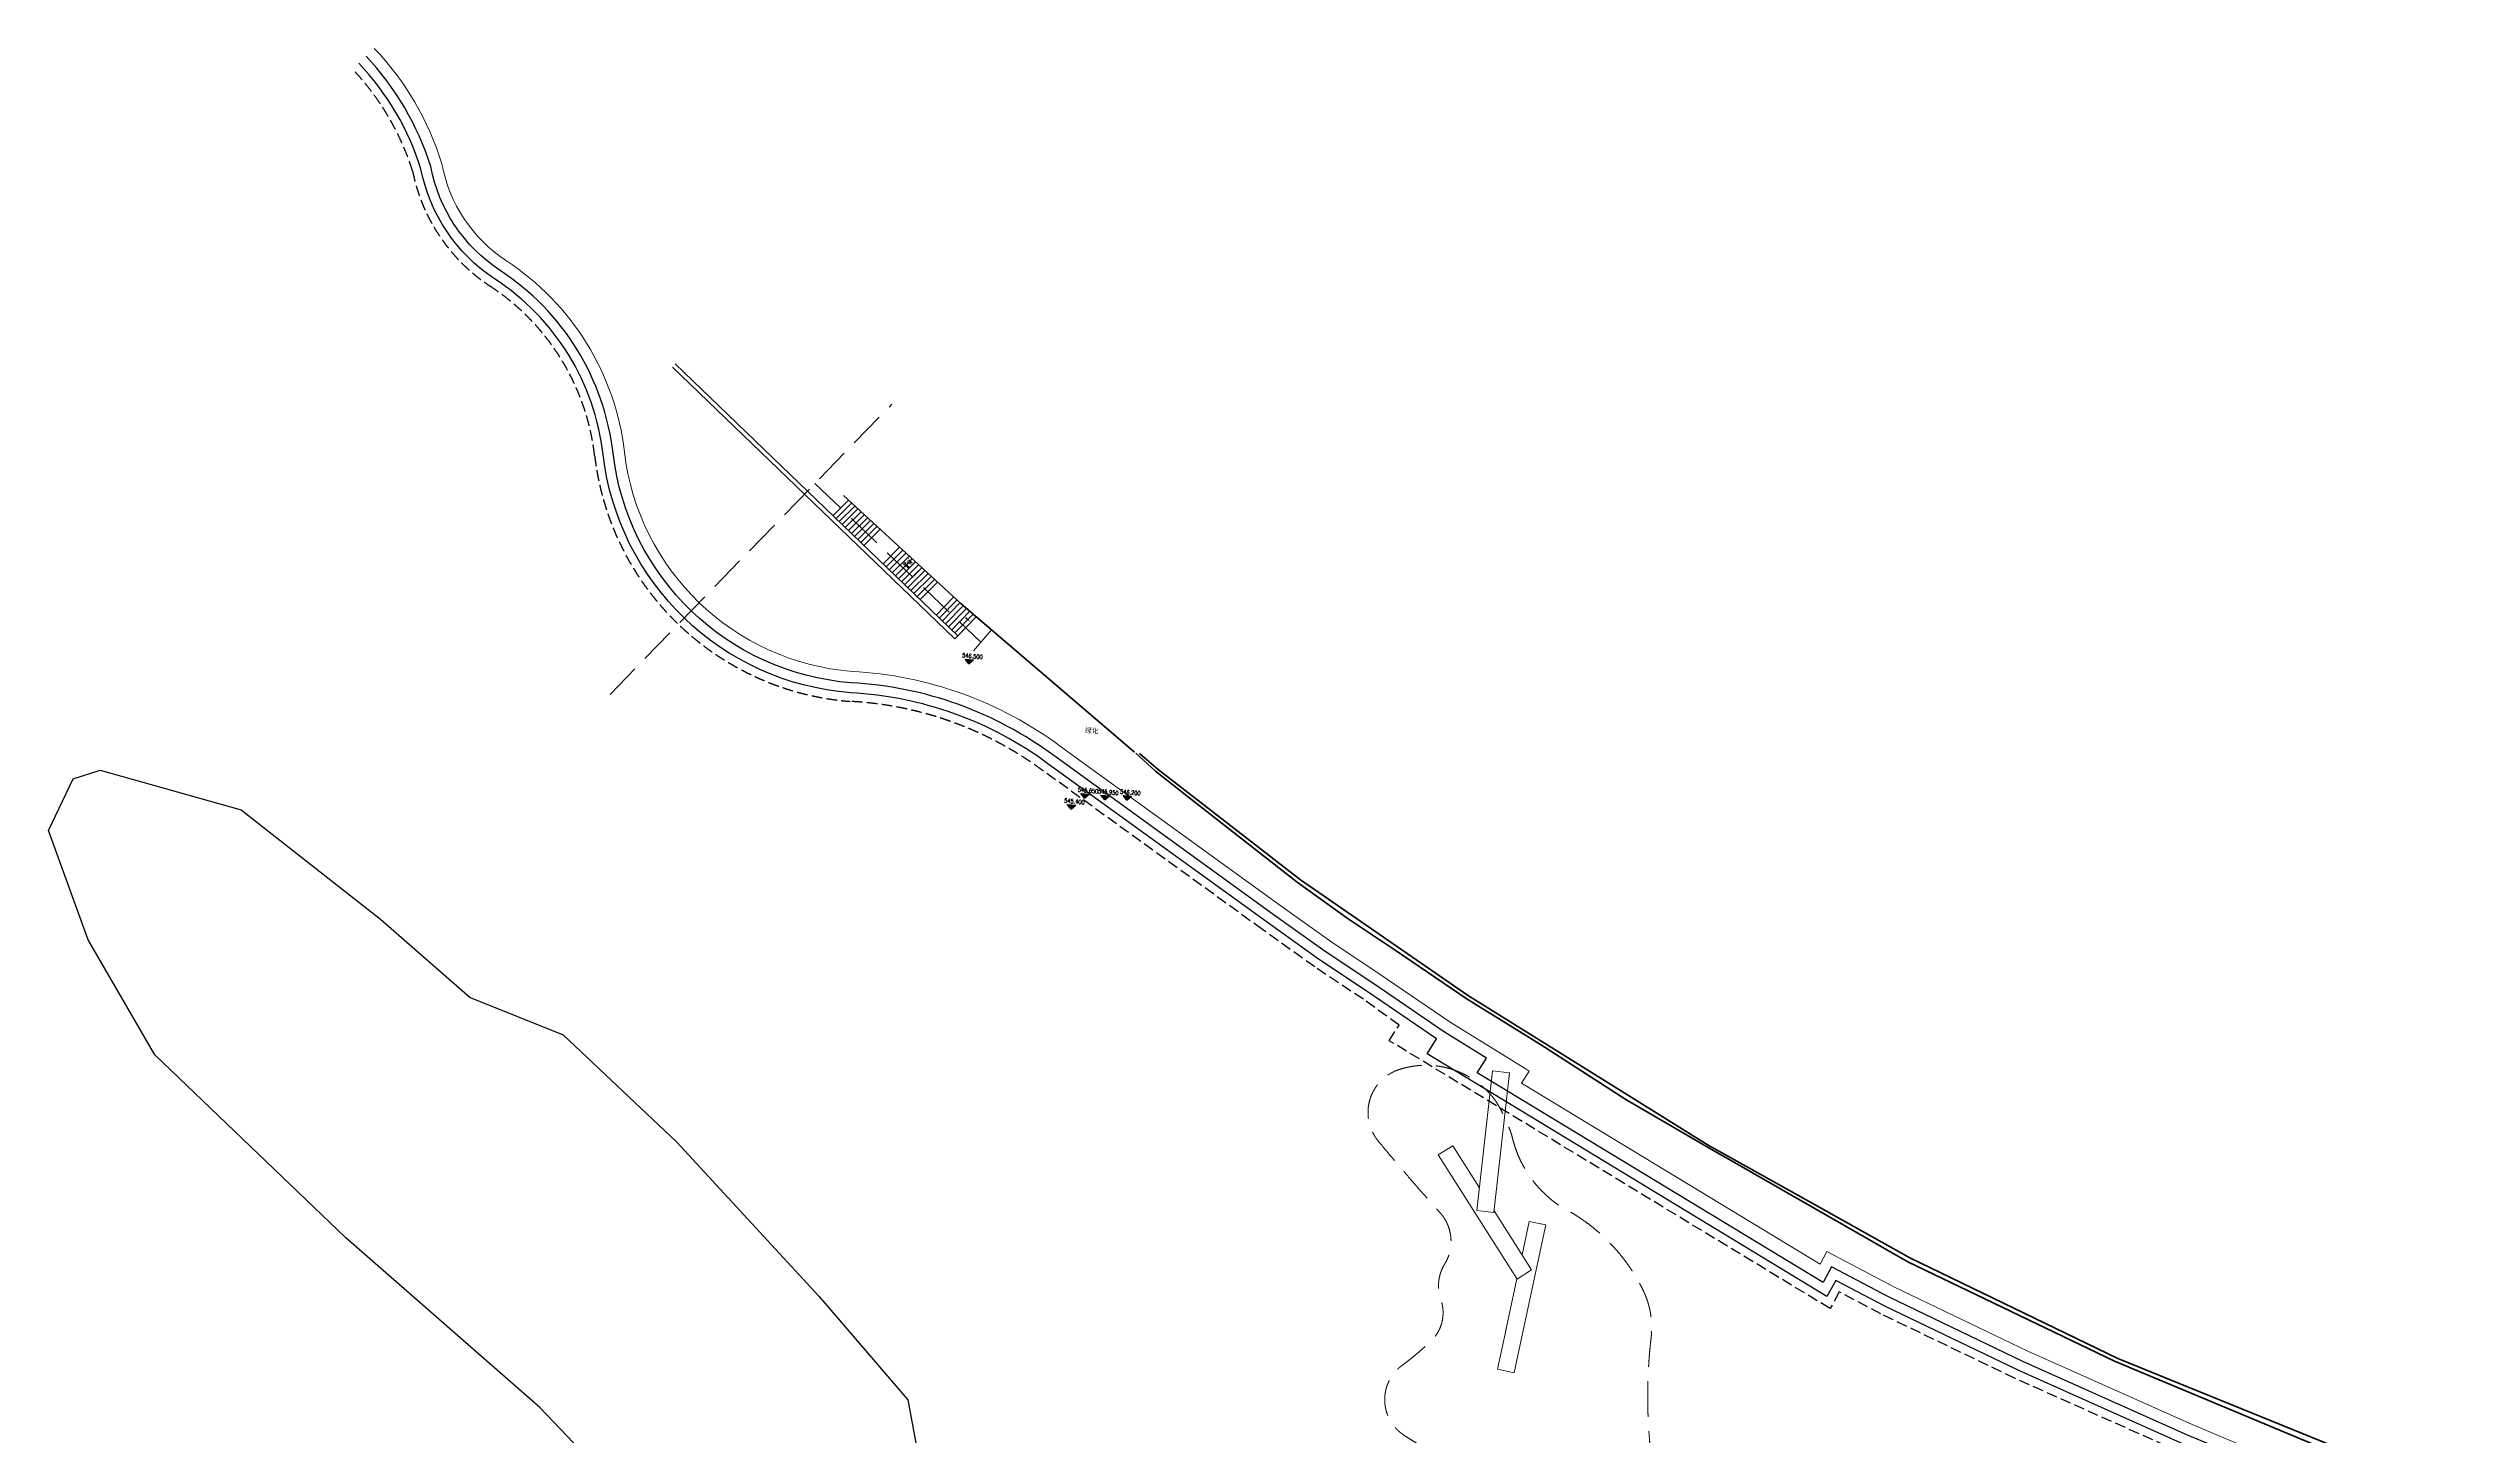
# Model space of a CAD drawing. Header units: millimetres. Extents: x -1481984 to -235402, y 1078406 to 1875046.
# Drawn here: x -571505 to -402411, y 1451224 to 1548225 of the extents above; entities that cross this region are included whole.
import ezdxf

# ---------------------------------------------------------------- set-up
doc = ezdxf.new("R2010")
doc.units = ezdxf.units.MM
doc.header["$LTSCALE"] = 1000
doc.linetypes.add('DASH', pattern=[0.35, 0.25, -0.1])
doc.layers.get('0').update_dxf_attribs({"linetype": 'CONTINUOUS'})
for name, color, linetype in [('0-入水台阶LW', 33, 'CONTINUOUS'), ('DIM_ELEV', 3, 'CONTINUOUS'), ('DIM_SYMB', 3, 'CONTINUOUS'), ('PUB_TEXT', 7, 'CONTINUOUS'), ('SXSS', 5, 'CONTINUOUS')]:
    doc.layers.add(name, color=color, linetype=linetype)
for name, color, linetype, lineweight in [('0-建筑外轮廓线LW', 161, 'CONTINUOUS', 100), ('0-景观布局LW', 30, 'CONTINUOUS', 15), ('0-栏杆LW', 50, 'CONTINUOUS', 30), ('0-滩涂LW', 81, 'DASH', 20), ('0-道路中线LW', 1, 'DASH', 18)]:
    doc.layers.add(name, color=color, linetype=linetype, lineweight=lineweight)
doc.styles.add('_TCH_DIM', font='SIMPLEX.shx', dxfattribs={"width": 0.7, "bigfont": 'GBCBIG.shx'})
doc.styles.get("Standard").update_dxf_attribs({"font": 'tssdeng.shx', "width": 0.7, "bigfont": 'hztxt.shx'})

# ---------------------------------------------------------------- blocks, each defined once
blk = doc.blocks.new('地形')
at = {"layer": 'DIM_ELEV', "linetype": 'Continuous'}
for color, points in [(3, [(-88388, 108583), (-88688, 108883), (-88088, 108883)]), (55, [(-79448, 99999), (-79748, 100299), (-79148, 100299)]), (55, [(-78033, 100021), (-78333, 100321), (-77733, 100321)]), (55, [(-76493, 100149), (-76793, 100449), (-76193, 100449)]), (55, [(-80321, 99146), (-80621, 99446), (-80021, 99446)])]:
    blk.add_hatch(color=color, dxfattribs=at).paths.add_polyline_path(points)
at = {"layer": '0-入水台阶LW', "linetype": 'DASH', "ltscale": 3}
blk.add_lwpolyline([(16970, 57164), (6684, 60027), (1128, 61750), (-10852, 65785), (-20622, 69385), (-23668, 70640), (-24185, 69421), (-56646, 85140), (-56056, 86290), (-58710, 87847), (-62316, 89778), (-66205, 92038), (-82541, 101640, 0.147652), (-96412, 105177, -0.3583717), (-115820, 120604, 0.2224871), (-124235, 131701, -0.2003614), (-130370, 139178, 0.1137062), (-135232, 145891, 0.1137062)], format="xyb", dxfattribs=at)
at = {"layer": '0-入水台阶LW', "color": 143, "linetype": 'Continuous', "true_color": 0x7aafdf}
blk.add_lwpolyline([(-53367, 85575), (-58423, 88374), (-62023, 90302), (-65902, 92556), (-82234, 102155, 0.1475346), (-96430, 105776, -0.3582529), (-115234, 120730, 0.222468), (-123955, 132232, -0.2010324), (-129804, 139381, 0.1141494), (-134838, 146343, 0.1141494)], format="xyb", dxfattribs=at)
at = {"layer": '0-入水台阶LW', "linetype": 'Continuous'}
blk.add_lwpolyline([(-52918, 86141), (-58089, 88989), (-61682, 90913), (-65549, 93161), (-81876, 102757, 0.1474012), (-96451, 106476, -0.3581088), (-114549, 120876, 0.2224463), (-123628, 132851, -0.2018681), (-129144, 139617, 0.1146544), (-134377, 146870, 0.1146544)], format="xyb", dxfattribs=at)
at = {"layer": '0-入水台阶LW', "color": 143, "linetype": 'Continuous', "true_color": 0x7aafdf}
blk.add_lwpolyline([(19153, 55821), (16783, 56492), (17131, 57742), (6854, 60602), (1313, 62321), (-10652, 66351), (-20404, 69944), (-23989, 71422), (-24491, 70236), (-53926, 84487), (-53367, 85575)], dxfattribs=at)
at = {"layer": '0-入水台阶LW', "linetype": 'Continuous'}
blk.add_lwpolyline([(19344, 56495), (17645, 56976), (17993, 58228), (7051, 61274), (1528, 62987), (-10419, 67011), (-20149, 70596), (-24364, 72333), (-24849, 71186), (-50308, 83477), (-49753, 84558), (-52918, 86141)], dxfattribs=at)
at = {"layer": '0-建筑外轮廓线LW', "linetype": 'Continuous', "flags": 128}
for points in [[(-87864, 111665), (-89360, 112716), (-98243, 119459)], [(-76294, 103537), (-88274, 111953), (-88274, 111953)], [(-51567, 88593), (-56753, 91450), (-60317, 93359), (-64104, 95559), (-72579, 100980), (-74701, 102357), (-76195, 103467)], [(-75933, 103467), (-74515, 102471), (-63880, 95758), (-51494, 88828), (-33750, 79995), (-26365, 76736), (-18980, 73476), (-3826, 67848), (11759, 63196), (27442, 59223), (41585, 56944), (55878, 55259), (70223, 54185), (81733, 54377)], [(-32770, 79386), (-34041, 79951), (-39793, 82610), (-46100, 85885), (-51567, 88593)], [(62281, 54613), (55832, 55141), (48726, 55986), (45547, 56287), (41600, 56774), (36404, 57418), (29452, 58517), (26903, 58990), (11646, 62780), (-4044, 67646), (-19099, 73193), (-32840, 79417)]]:
    blk.add_lwpolyline(points, dxfattribs=at)
at = {"layer": '0-景观布局LW', "linetype": 'Continuous'}
for p, q in [((-97861, 119169), (-98836, 117991)), ((-97621, 118987), (-98601, 117804)), ((-97382, 118806), (-98366, 117617)), ((-97143, 118624), (-98131, 117431)), ((-96904, 118443), (-97896, 117244)), ((-96665, 118261), (-97662, 117058)), ((-96426, 118079), (-97427, 116871)), ((-96186, 117898), (-97192, 116684)), ((-95947, 117716), (-96957, 116498)), ((-95708, 117535), (-96722, 116311)), ((-95469, 117353), (-96487, 116125)), ((-93989, 116230), (-95031, 114972)), ((-93749, 116048), (-94796, 114785)), ((-93510, 115866), (-94561, 114598)), ((-93271, 115685), (-94326, 114412)), ((-93032, 115503), (-94091, 114225)), ((-92793, 115322), (-93856, 114039)), ((-92554, 115140), (-93621, 113852)), ((-92314, 114959), (-93386, 113665)), ((-92516, 114715), (-93386, 113665)), ((-92075, 114777), (-93151, 113479)), ((-91836, 114596), (-92916, 113292)), ((-91597, 114414), (-92681, 113106)), ((-91358, 114232), (-92446, 112919)), ((-91119, 114051), (-92211, 112732)), ((-90990, 111761), (-89898, 113123)), ((-90755, 111574), (-89664, 112936)), ((-90520, 111388), (-89420, 112760)), ((-90285, 111201), (-89175, 112586)), ((-90050, 111014), (-88929, 112414)), ((-89815, 110828), (-88683, 112241)), ((-89580, 110641), (-88437, 112068)), ((-89345, 110455), (-88191, 111895)), ((-49254, 83727), (-49418, 73904)), ((-49254, 83727), (-48054, 83707)), ((-48054, 83707), (-48218, 73884)), ((-52472, 77513), (-51525, 78249)), ((-51525, 78249), (-49391, 75503)), ((-52472, 77513), (-46160, 69389)), ((-49418, 73904), (-48218, 73884)), ((-48216, 73990), (-45213, 70125)), ((-45704, 73493), (-45982, 71116)), ((-45704, 73493), (-44513, 73354)), ((-44513, 73354), (-45545, 64523)), ((-46181, 69416), (-46621, 65652)), ((-46160, 69389), (-45213, 70125)), ((-46599, 65843), (-46931, 62999)), ((-45545, 64523), (-45739, 62859)), ((-46931, 62999), (-45739, 62859))]:
    blk.add_line(p, q, dxfattribs=at)
blk.add_lwpolyline([(-52532, 86841), (-57707, 89692), (-61292, 91612), (-65146, 93851), (-81467, 103444, 0.1472531), (-96474, 107276, -0.3579361), (-113767, 121044, 0.2224222), (-123254, 133558, -0.2029049), (-128388, 139884, 0.1152182), (-133851, 147473)], format="xyb", dxfattribs=at)
for points in [[(-10153, 67766), (-19858, 71341), (-24798, 73378), (-25179, 72455), (-47167, 83058), (-46706, 83946), (-47005, 84101), (-52532, 86841)], [(19239, 58712), (7277, 62041), (1774, 63748), (-10153, 67766)]]:
    blk.add_lwpolyline(points, dxfattribs=at)
at = {"layer": '0-栏杆LW', "linetype": 'Continuous'}
for p, q in [((-110998, 127269), (-89531, 110221)), ((-110812, 127504), (-89344, 110456)), ((-89344, 110456), (-89531, 110221))]:
    blk.add_line(p, q, dxfattribs=at)
at = {"layer": '0-滩涂LW', "ltscale": 10, "flags": 128}
blk.add_lwpolyline([(-47486, 79363, 0.1970657), (-43556, 74702, -0.1605216), (-37353, 69509, -0.145051), (-36449, 66208, 0.0547344), (-35760, 58450, 0.2215486), (-32347, 53809, 0.1387489), (-25744, 52298, 0.1007686), (-20936, 53534, -0.5053703), (-14055, 49922, -0.4221225), (-18793, 43655, -0.0698099), (-35762, 43906, -0.0967079), (-44491, 47063, -0.881), (-43539, 49235, 0.258082), (-41332, 49724, 0.4505477), (-41328, 53222, 0.1532182), (-47772, 56108, -0.0973806), (-53055, 57807, -0.5166836), (-53595, 62622, 0.0330405), (-51741, 64511, 0.2938404), (-51331, 67451, -0.2256978), (-51304, 69961, 0.3327444), (-51980, 73521, -0.0116644), (-56738, 78079, -0.5269826), (-55773, 83191, -0.3310893), (-48790, 81591, -0.0611477), (-47486, 79363, -1.6821712)], format="xyb", dxfattribs=at)
at = {"layer": '0-道路中线LW', "ltscale": 10}
for p, q in [((-113158, 104072), (-95474, 126142)), ((-100310, 120107), (-87702, 110157))]:
    blk.add_line(p, q, dxfattribs=at)
blk.add_lwpolyline([(-88155, 109512), (-87046, 111091)], dxfattribs=at)
at = {"layer": 'DIM_ELEV', "color": 3, "linetype": 'Continuous'}
for p, q in [((-88388, 108583), (-88688, 108883)), ((-88688, 108883), (-88088, 108883)), ((-88388, 108583), (-88088, 108883))]:
    blk.add_line(p, q, dxfattribs=at)
at = {"layer": 'DIM_ELEV', "color": 55, "linetype": 'Continuous'}
for p, q in [((-79448, 99999), (-79748, 100299)), ((-79748, 100299), (-79148, 100299)), ((-79448, 99999), (-79148, 100299)), ((-78033, 100021), (-78333, 100321)), ((-78333, 100321), (-77733, 100321)), ((-78033, 100021), (-77733, 100321)), ((-76493, 100149), (-76793, 100449)), ((-76793, 100449), (-76193, 100449)), ((-76493, 100149), (-76193, 100449)), ((-80321, 99146), (-80621, 99446)), ((-80621, 99446), (-80021, 99446)), ((-80321, 99146), (-80021, 99446))]:
    blk.add_line(p, q, dxfattribs=at)
at = {"layer": 'DIM_SYMB', "linetype": 'Continuous'}
blk.add_lwpolyline([(-98122, 118854, 0, 0, 0), (-88532, 111470, 0, 133, 0), (-88928, 111775, 0, 0, 0)], format="xyseb", dxfattribs=at)
at = {"layer": 'SXSS', "linetype": 'Continuous', "flags": 128}
blk.add_lwpolyline([(-92700, 45111), (-96428, 44780), (-102126, 44691), (-105060, 46807), (-113309, 53969), (-127925, 64487), (-142439, 75964), (-147841, 83518), (-151335, 90861), (-149959, 94634), (-148124, 95409), (-138069, 93576), (-127646, 86905), (-120871, 82040), (-114160, 80059), (-105543, 73348), (-94630, 63565), (-87749, 56937), (-86338, 52022), (-88208, 48885), (-91128, 46105)], close=True, dxfattribs=at)
at = {"layer": 'PUB_TEXT', "color": 7, "linetype": 'Continuous', "style": '_TCH_DIM', "width": 0.705882}
for s, p in [('0.2m', (-93630, 115105)), ('32', (-93361, 115280))]:
    blk.add_text(s, height=170, rotation=322.40561, dxfattribs=at).set_placement(p)
at = {"layer": 'PUB_TEXT', "color": 7, "linetype": 'Continuous', "style": '_TCH_DIM'}
for s, p in [('下', (-93472, 115366)), ('步', (-93180, 115141))]:
    blk.add_text(s, height=193, rotation=322.40561, dxfattribs=at).set_placement(p)
at = {"layer": 'PUB_TEXT', "color": 7, "linetype": 'Continuous', "style": '_TCH_DIM', "width": 0.705882}
for s, p in [('546.500', (-88914, 108988)), ('545.400', (-80847, 99551)), ('545.650', (-79974, 100404)), ('545.950', (-78559, 100426)), ('546.200', (-77019, 100554))]:
    blk.add_text(s, height=297.5, dxfattribs=at).set_placement(p)
at = {"layer": 'PUB_TEXT', "color": 3, "linetype": 'Continuous'}
blk.add_text('绿化', height=350, dxfattribs=at).set_placement((-79872, 104542))

msp = doc.modelspace()

# ---------------------------------------------------------------- block references
at = {"rotation": 354.5499898697486}
msp.add_blockref('地形', (-429484.2, 1388705.5), dxfattribs=at)

doc.saveas('drawing.dxf')
